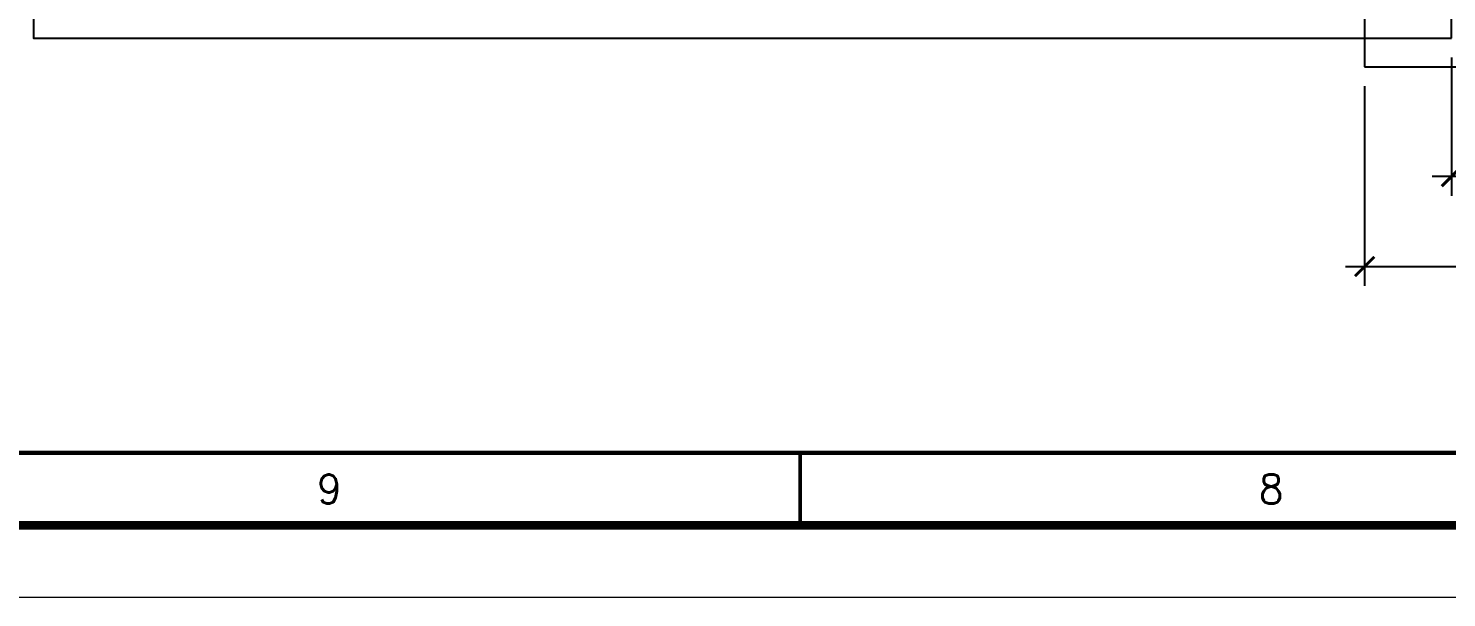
# Model space of a CAD drawing. Header units: millimetres. Extents: x 423806 to 486881, y 1786979 to 1831529.
# Drawn here: x 441580 to 448931, y 1788479 to 1791428 of the extents above; entities that cross this region are included whole.
import ezdxf
from ezdxf.enums import TextEntityAlignment as Align

# ---------------------------------------------------------------- set-up
doc = ezdxf.new("R2010")
doc.units = ezdxf.units.MM
doc.header["$LTSCALE"] = 150
doc.header["$PDSIZE"] = 0.01
doc.linetypes.add('HIDDEN', pattern=[0.375, 0.25, -0.125])
doc.layers.get('0').update_dxf_attribs({"lineweight": 13})
doc.layers.add('AD-ABOVE LINE', color=4, linetype='Continuous')
doc.layers.add('AD-DIM_CHECK', color=7, linetype='Continuous')
for name, color, linetype, lineweight in [('AD-REFERENCE LINE', 253, 'Continuous', 25), ('TEXT', 7, 'Continuous', 13), ('Title', 7, 'Continuous', 20)]:
    doc.layers.add(name, color=color, linetype=linetype, lineweight=lineweight)
doc.styles.add('ncc', font='calibri.ttf', dxfattribs={"height": 2})
doc.styles.add('RS', font='romans.shx', dxfattribs={"width": 0.8})
doc.dimstyles.new('Scale 100', dxfattribs={"dimtxt": 200, "dimasz": 100, "dimexe": 100, "dimexo": 100, "dimgap": 50, "dimtad": 1, "dimdec": 0, "dimrnd": 5, "dimzin": 0, "dimdsep": 46, "dimtxsty": 'Standard', "dimblk": 'ARCHTICK', "dimcen": 0, "dimdle": 100, "dimclrd": 252, "dimclre": 252, "dimclrt": 256, "dimadec": 0, "dimazin": 0, "dimtfac": 1, "dimtdec": 0, "dimtofl": 0, "dimtmove": 1, "dimatfit": 3, "dimfxl": 0.18, "dimtolj": 1, "dimtzin": 0, "dimarcsym": 0})

# ---------------------------------------------------------------- blocks, each defined once
blk = doc.blocks.new('ADCL(P43)-AP-A1-L')
at = {"layer": 'Title', "color": 8}
blk.add_lwpolyline([(20, 574), (821, 574), (821, 20), (20, 20)], close=True, dxfattribs=at)
at = {"layer": 'Title', "color": 5, "const_width": 0.6}
blk.add_lwpolyline([(25, 569), (816, 569), (816, 25), (25, 25)], close=True, dxfattribs=at)
at = {"layer": 'Title', "color": 1, "const_width": 0.3}
blk.add_lwpolyline([(30, 564), (811, 564), (811, 30), (30, 30)], close=True, dxfattribs=at)
at = {"layer": 'Title', "color": 8, "const_width": 0.25}
blk.add_lwpolyline([(290.333, 25), (290.333, 30)], dxfattribs=at)
at = {"layer": 'TEXT', "style": 'RS'}
for s, p in [('9', (257.792, 27.5)), ('8', (322.875, 27.5))]:
    blk.add_text(s, height=2, dxfattribs=at).set_placement(p, align=Align.MIDDLE)
at = {"layer": 'Title', "style": 'ncc'}
for tag, height, p in [('TITLE-1', 3.25, (752.759, 65.737)), ('TITLE-2', 3.25, (752.759, 59.737)), ('TITLE-3', 3.25, (752.759, 53.737)), ('REV', 2.5, (800.694, 43.165))]:
    blk.add_attdef(tag, text='', height=height, dxfattribs=at).set_placement(p, align=Align.MIDDLE)
for tag, height, p in [('DSGN-DT', 2, (662.542, 63.843)), ('DSGN', 2, (681.796, 63.843)), ('DRAW-DT', 2, (662.542, 58.054)), ('DRAW', 2, (681.796, 58.054)), ('CHKD-DT', 2, (662.542, 52.095)), ('CHKD', 2, (681.796, 52.095)), ('APPD-DT', 2, (662.542, 46.071)), ('APPD', 2, (681.796, 46.071)), ('DRG-1', 2.75, (715.099, 42.964)), ('SCALE', 2, (706.438, 32.919)), ('SHEET', 2, (799.41, 32.919))]:
    blk.add_attdef(tag, text='', height=height, dxfattribs=at).set_placement(p, align=Align.MIDDLE_LEFT)
blk = doc.blocks.new('_ArchTick')
at = {"color": 0, "linetype": 'ByBlock', "const_width": 0.15}
blk.add_lwpolyline([(-0.5, -0.5), (0.5, 0.5)], dxfattribs=at)
blk = doc.blocks.new('*D316')
at = {"layer": 'AD-DIM_CHECK', "color": 252, "lineweight": -2, "transparency": 16777216}
for p, q in [((448956.1, 1791277.9), (448956.1, 1790560.3)), ((451706.3, 1791277.9), (451706.3, 1790560.3)), ((451806.3, 1790660.3), (448856.1, 1790660.3))]:
    blk.add_line(p, q, dxfattribs=at)
at = {"layer": 'Defpoints', "color": 0, "transparency": 16777216}
for p in [(448956.1, 1791377.9), (451706.3, 1791377.9), (448956.1, 1790660.3)]:
    blk.add_point(p, dxfattribs=at)
at = {"layer": 'AD-DIM_CHECK', "color": 252, "lineweight": -2, "transparency": 16777216, "xscale": 100, "yscale": 100, "zscale": 100, "rotation": 180}
blk.add_blockref('_ArchTick', (448956.1, 1790660.3), dxfattribs=at)
at = {"layer": 'AD-DIM_CHECK', "color": 252, "lineweight": -2, "transparency": 16777216, "xscale": 100, "yscale": 100, "zscale": 100}
blk.add_blockref('_ArchTick', (451706.3, 1790660.3), dxfattribs=at)
at = {"layer": 'AD-DIM_CHECK', "transparency": 16777216, "insert": (450331.2, 1790810.3), "char_height": 200, "attachment_point": 5}
blk.add_mtext('\\A1;2750', dxfattribs=at)
blk = doc.blocks.new('*D320')
at = {"layer": 'AD-DIM_CHECK', "color": 252, "lineweight": -2, "transparency": 16777216}
for p, q in [((448506.1, 1791127.9), (448506.1, 1790094.3)), ((452131.3, 1791127.9), (452131.3, 1790094.3)), ((448406.1, 1790194.3), (452231.3, 1790194.3))]:
    blk.add_line(p, q, dxfattribs=at)
at = {"layer": 'Defpoints', "color": 0, "transparency": 16777216}
for p in [(448506.1, 1791227.9), (452131.3, 1791227.9), (452131.3, 1790194.3)]:
    blk.add_point(p, dxfattribs=at)
at = {"layer": 'AD-DIM_CHECK', "color": 252, "lineweight": -2, "transparency": 16777216, "xscale": 100, "yscale": 100, "zscale": 100, "rotation": 180}
blk.add_blockref('_ArchTick', (448506.1, 1790194.3), dxfattribs=at)
at = {"layer": 'AD-DIM_CHECK', "color": 252, "lineweight": -2, "transparency": 16777216, "xscale": 100, "yscale": 100, "zscale": 100}
blk.add_blockref('_ArchTick', (452131.3, 1790194.3), dxfattribs=at)
at = {"layer": 'AD-DIM_CHECK', "transparency": 16777216, "insert": (450318.7, 1790344.3), "char_height": 200, "attachment_point": 5}
blk.add_mtext('\\A1;3625', dxfattribs=at)

msp = doc.modelspace()

# ---------------------------------------------------------------- linework, layer by layer
at = {"layer": 'AD-ABOVE LINE', "linetype": 'HIDDEN', "ltscale": 20}
msp.add_lwpolyline([(448506.1, 1794227.9), (448506.1, 1791227.9), (452131.3, 1791227.9), (452131.3, 1794227.9)], dxfattribs=at)
at = {"layer": 'AD-REFERENCE LINE'}
msp.add_lwpolyline([(448956.1, 1791377.9), (448956.1, 1792727.9), (441606.1, 1792727.9), (441606.1, 1791377.9)], close=True, dxfattribs=at)

# ---------------------------------------------------------------- block references
at = {"layer": 'Title', "linetype": 'ByBlock', "xscale": 75, "yscale": 75, "zscale": 75}
msp.add_blockref('ADCL(P43)-AP-A1-L', (423806.2, 1786979.4), dxfattribs=at)

# ---------------------------------------------------------------- dimensions: what is measured, and where the dimension line sits
at = {"layer": 'AD-DIM_CHECK'}
for base, p1, p2, picture, middle in [((448956.1, 1790660.3), (451706.3, 1791377.9), (448956.1, 1791377.9), '*D316', (450331.2, 1790810.3)), ((452131.3, 1790194.3), (448506.1, 1791227.9), (452131.3, 1791227.9), '*D320', (450318.7, 1790344.3))]:
    dim = msp.add_linear_dim(base=base, p1=p1, p2=p2, dimstyle='Scale 100', dxfattribs=at)
    dim.commit()
    dim.dimension.update_dxf_attribs({"geometry": picture, "text_midpoint": middle})

doc.saveas('drawing.dxf')
